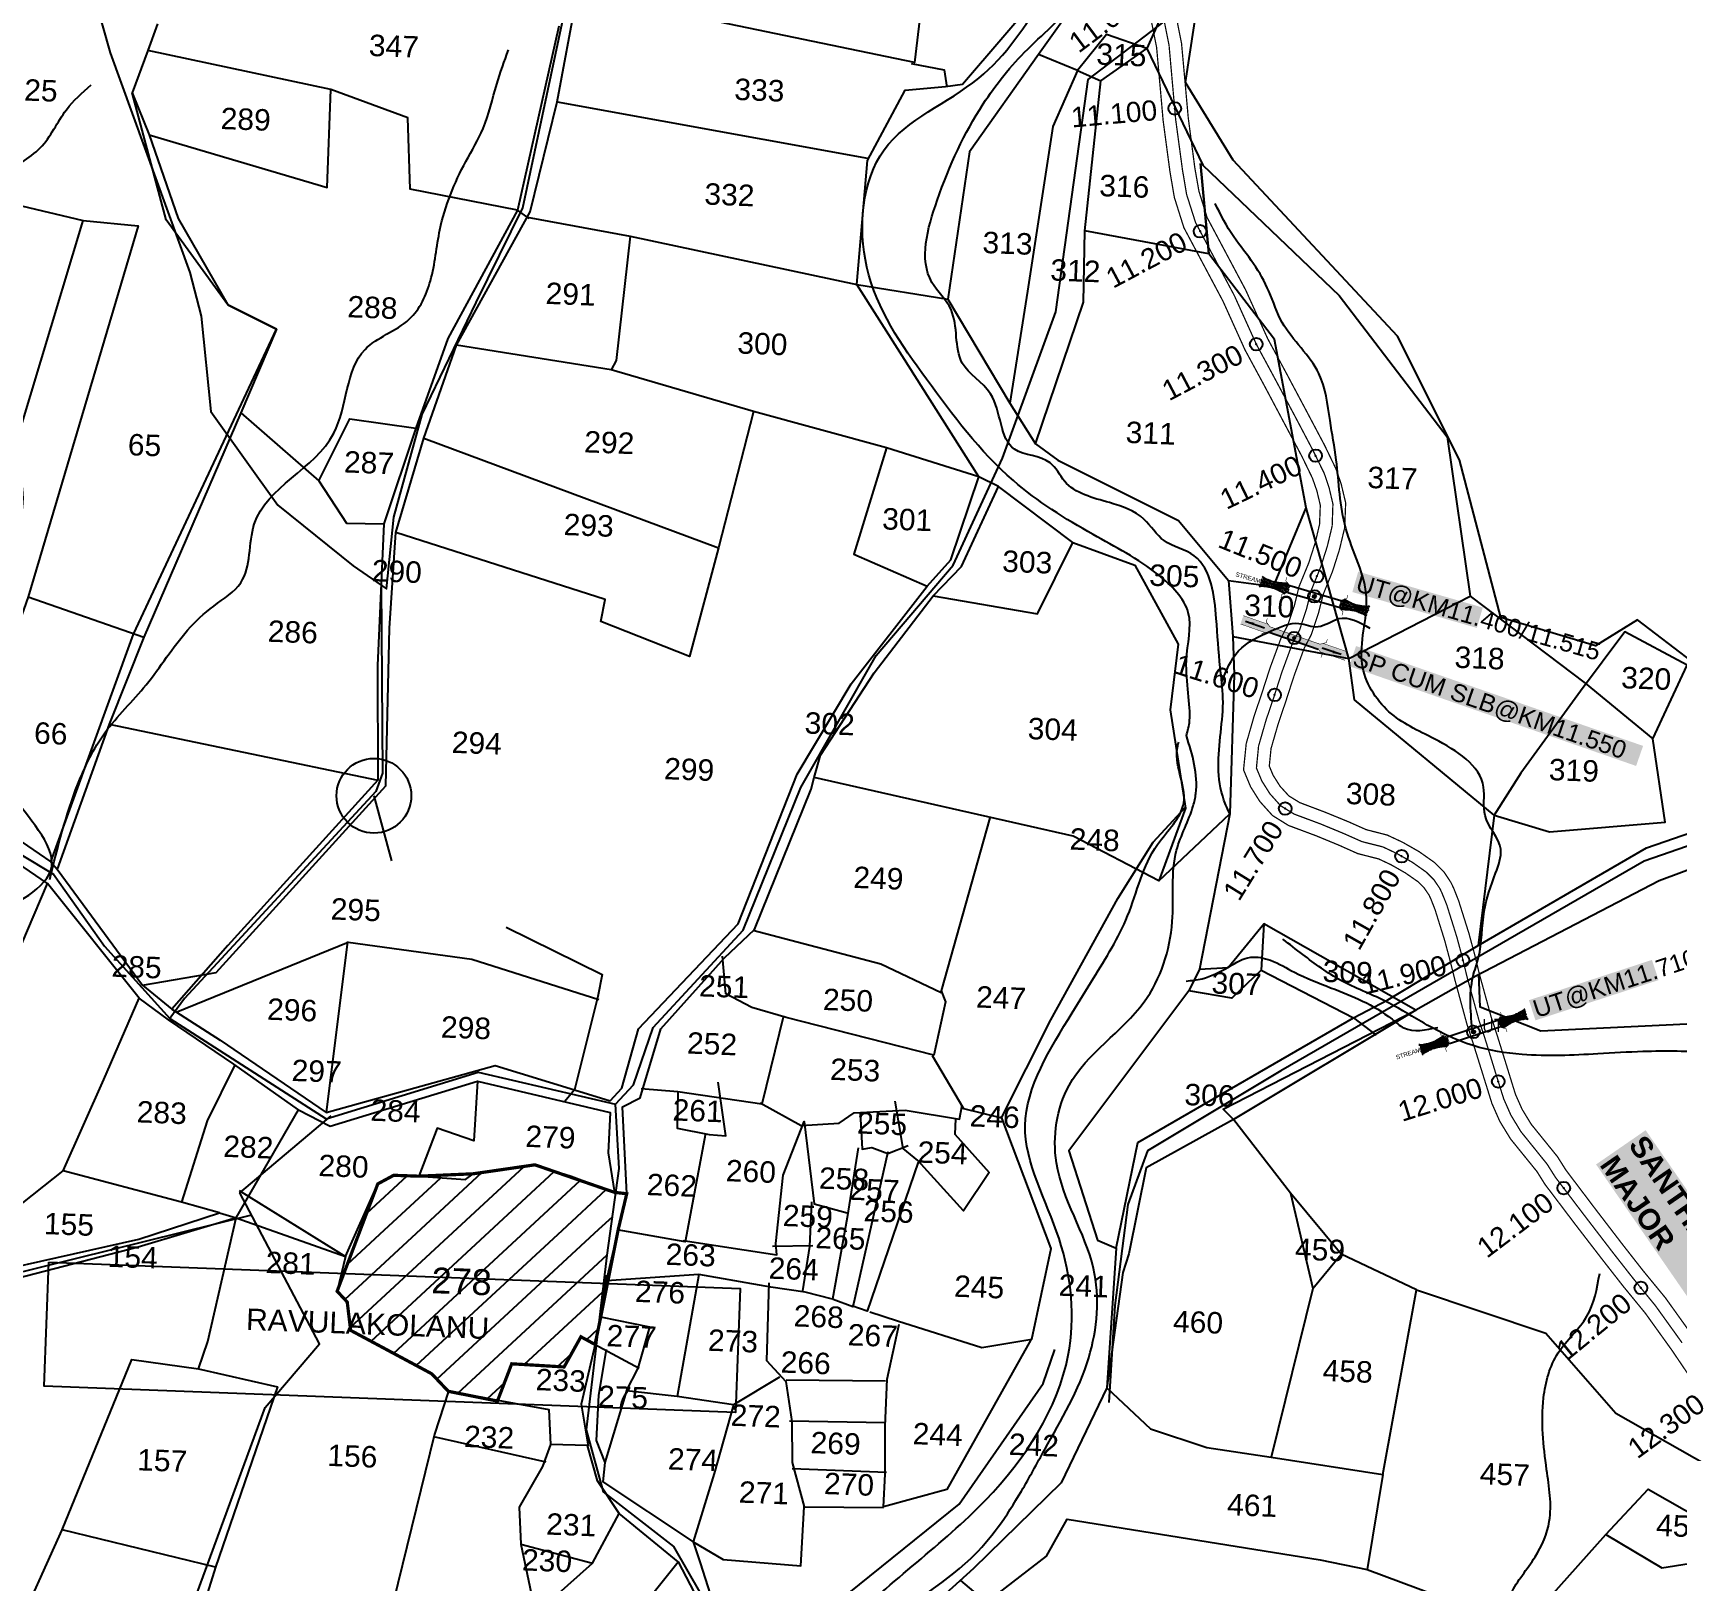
# Model space of a CAD drawing. Header units: inches. Extents: x 199720 to 229245, y 1615171 to 1626603.
# Drawn here: x 201700 to 203002, y 1618883 to 1620109 of the extents above; entities that cross this region are included whole.
import ezdxf
from ezdxf.enums import TextEntityAlignment as Align

# ---------------------------------------------------------------- set-up
doc = ezdxf.new("R2010")
doc.units = ezdxf.units.IN
doc.header["$LTSCALE"] = 15
doc.header["$MEASUREMENT"] = 0
doc.header["$PDMODE"] = 32
doc.header["$PDSIZE"] = 10
doc.linetypes.add('ACAD_ISO02W100', pattern=[15, 12, -3])
doc.linetypes.add('HIDDEN2', pattern=[0.1875, 0.125, -0.0625])
for name, color, linetype in [('CANAL1', 7, 'Continuous'), ('CHANAGE', 1, 'Continuous'), ('HILLS', 3, 'Continuous'), ('PLOT', 7, 'Continuous'), ('PLOT NO', 7, 'Continuous'), ('POINT', 2, 'Continuous'), ('ROAD', 1, 'Continuous'), ('STREAM', 4, 'Continuous'), ('STRUCTURE', 5, 'Continuous'), ('text2', 7, 'Continuous')]:
    doc.layers.add(name, color=color, linetype=linetype)
doc.styles.add('section', font='romant.shx', dxfattribs={"height": 2})
doc.styles.get("Standard").update_dxf_attribs({"font": 'arial.ttf'})
doc.dimstyles.get("Standard").update_dxf_attribs({"dimtxt": 0.18, "dimasz": 0.18, "dimexe": 0.18, "dimexo": 0.0625, "dimgap": 0.09, "dimtad": 0, "dimtih": 1, "dimtoh": 1, "dimdec": 4, "dimzin": 0, "dimdsep": 46, "dimtxsty": 'Standard', "dimcen": 0.09, "dimadec": 0, "dimazin": 0, "dimtfac": 1, "dimtdec": 4, "dimtofl": 0, "dimtmove": 0, "dimatfit": 3, "dimfxl": 1, "dimtolj": 1, "dimtzin": 0, "dimarcsym": 0})
pattern_1 = [(42.81412, (195178.062, 1622225.539), (-13.040984, 14.07602), [])]

# ---------------------------------------------------------------- blocks, each defined once
blk = doc.blocks.new('SLB')
at = {"layer": 'STRUCTURE'}
h = blk.add_hatch(dxfattribs=at)
h.set_pattern_fill('DOTS', color=6, scale=20, angle=320.3722, style=0)
h.set_pattern_definition([(320.372247934, (-159.4327, -72.9564), (1.2786241598, 0.5641323054), [0, -1.25])])
h.paths.add_polyline_path([(769699.5, 1706871.1), (769699.5, 1706861.1), (769729.1, 1706861.1), (769732.1, 1706863.1), (769792.1, 1706863.1), (769795.1, 1706861.1), (769824.7, 1706861.1), (769824.7, 1706871.1), (769795.1, 1706871.1), (769792.1, 1706869.1), (769732.1, 1706869.1), (769729.1, 1706871.1)])
at = {"layer": 'STRUCTURE', "color": 6, "linetype": 'ACAD_ISO02W100', "ltscale": 0.5, "const_width": 0.5}
for points in [[(769699.5, 1706871.1), (769729.1, 1706871.1)], [(769699.5, 1706861.1), (769729.1, 1706861.1)], [(769795.1, 1706871.1), (769824.7, 1706871.1)], [(769795.1, 1706861.1), (769824.7, 1706861.1)]]:
    blk.add_lwpolyline(points, dxfattribs=at)
at = {"layer": 'STRUCTURE', "color": 6, "const_width": 0.628}
for points in [[(769726.1, 1706877.1), (769726.1, 1706873.1), (769732.1, 1706869.1), (769792.1, 1706869.1), (769798.1, 1706873.1), (769798.1, 1706877.1)], [(769726.1, 1706855.1), (769726.1, 1706859.1), (769732.1, 1706863.1), (769792.1, 1706863.1), (769798.1, 1706859.1), (769798.1, 1706855.1)]]:
    blk.add_lwpolyline(points, dxfattribs=at)
at = {"layer": 'STRUCTURE', "color": 6}
blk.add_lwpolyline([(769732.1, 1706863.1), (769792.1, 1706863.1)], dxfattribs=at)
blk.add_lwpolyline([(769732.1, 1706863.1), (769792.1, 1706863.1)], dxfattribs=at)
at = {"layer": 'STRUCTURE', "color": 0}
blk.add_circle((769762.1, 1706866.1), 1.24, dxfattribs=at)
for points in [[(769703.8, 1706866), (769726.7, 1706866)], [(769818.6, 1706865.8), (769795.7, 1706865.8)]]:
    blk.add_leader(points, dimstyle='Standard', override={"dimasz": 10, "dimgap": 0.09, "dimtad": 0}, dxfattribs=at)
blk = doc.blocks.new('UT')
at = {"layer": 'STRUCTURE'}
h = blk.add_hatch(dxfattribs=at)
h.set_pattern_fill('DASH', color=150, scale=8, angle=-39.6278, style=0)
h.set_pattern_definition([(320.372247933, (-4370.464, -6260.8811), (1.40800153113, 0.132407282), [1, -1])])
h.paths.add_polyline_path([(765163, 1700681.9), (765165.6, 1700680.6), (765167.2, 1700680.3), (765169.1, 1700680), (765172.4, 1700679.6), (765176.4, 1700679.3), (765179.5, 1700679.5), (765183.1, 1700679.9), (765187.7, 1700680.9), (765188.9, 1700681.2), (765193.1, 1700682.2), (765196.1, 1700680.2), (765196.1, 1700672.2), (765193.1, 1700670.2), (765190.5, 1700670.8), (765188.1, 1700671.3), (765185.5, 1700671.8), (765183.6, 1700672.1), (765181, 1700672.5), (765180.3, 1700672.5), (765178.5, 1700672.6), (765176.7, 1700672.6), (765174.6, 1700672.5), (765172.5, 1700672.3), (765170.4, 1700672), (765168.5, 1700671.7), (765166.1, 1700671.2), (765165, 1700670.8), (765163, 1700669.7)])
h.paths.add_polyline_path([(765259.1, 1700682.2), (765256.1, 1700680.2), (765256.1, 1700672.2), (765259.1, 1700670.2), (765261.9, 1700671), (765264.4, 1700671.6), (765266.4, 1700672), (765269.1, 1700672.5), (765272.7, 1700673), (765276.1, 1700673.1), (765278.6, 1700672.9), (765281.2, 1700672.7), (765283.9, 1700672.3), (765286.4, 1700671.9), (765288, 1700671.3), (765289.2, 1700670.6), (765289.1, 1700682.7), (765287.6, 1700681.8), (765285.7, 1700681.2), (765283, 1700680.7), (765281.2, 1700680.4), (765276.7, 1700679.9), (765272.7, 1700679.9), (765268.7, 1700680.3), (765264.8, 1700681), (765261.2, 1700681.7)])
at = {"layer": 'STRUCTURE', "color": 150, "const_width": 0.628}
for points in [[(765190.1, 1700688.2), (765190.1, 1700684.2), (765196.1, 1700680.2), (765256.1, 1700680.2), (765262.1, 1700684.2), (765262.1, 1700688.2)], [(765190.1, 1700664.2), (765190.1, 1700668.2), (765196.1, 1700672.2), (765256.1, 1700672.2), (765262.1, 1700668.2), (765262.1, 1700664.2)]]:
    blk.add_lwpolyline(points, dxfattribs=at)
at = {"layer": 'STRUCTURE', "color": 150}
for points in [[(765196.1, 1700680.2), (765256.1, 1700680.2)], [(765196.1, 1700672.2), (765256.1, 1700672.2)], [(765196.1, 1700672.2), (765256.1, 1700672.2)]]:
    blk.add_lwpolyline(points, dxfattribs=at)
at = {"layer": 'STRUCTURE', "color": 0}
blk.add_circle((765226.1, 1700676.2), 1.89, dxfattribs=at)
at = {"layer": 'STRUCTURE', "color": 150}
for points in [[(765289.1, 1700682.7), (765287.8, 1700681.9), (765284.3, 1700680.9), (765280.9, 1700680.4), (765276.1, 1700679.8), (765267.4, 1700680.5), (765259.1, 1700682.2)], [(765163, 1700681.9), (765164.4, 1700681.1), (765167.9, 1700680.2), (765171.2, 1700679.8), (765176.1, 1700679.4), (765184.7, 1700680.3), (765193.1, 1700682.2)], [(765163, 1700669.7), (765164.3, 1700670.6), (765167.8, 1700671.6), (765171.2, 1700672.1), (765176, 1700672.6), (765184.7, 1700672), (765193.1, 1700670.2)], [(765289.2, 1700670.6), (765287.8, 1700671.4), (765284.2, 1700672.3), (765280.9, 1700672.7), (765276.1, 1700673.1), (765267.4, 1700672.2), (765259.1, 1700670.2)]]:
    blk.add_spline(points, degree=3, dxfattribs=at)
at = {"layer": 'STRUCTURE', "color": 0}
blk.add_text('STREAM', height=5, dxfattribs=at).set_placement((765148.2, 1700675.8), align=Align.MIDDLE_CENTER)
for points in [[(765190.9, 1700676), (765164.2, 1700675.8)], [(765289.3, 1700676.7), (765265.4, 1700676.4)]]:
    blk.add_leader(points, dimstyle='Standard', override={"dimasz": 10, "dimgap": 0.09, "dimtad": 0}, dxfattribs=at)

msp = doc.modelspace()

# ---------------------------------------------------------------- hatches: boundary and pattern name
at = {"layer": 'PLOT'}
h = msp.add_hatch(dxfattribs=at)
h.set_pattern_fill('ANSI31', color=11, scale=153.508637, angle=-2.1859)
h.set_pattern_definition(pattern_1)
h.paths.add_polyline_path([(202157.6, 1619161.9), (202161.7, 1619190.8), (202160.6, 1619190.9), (202097.6, 1619212.7), (202048.7, 1619205.6), (202042.5, 1619201.2), (202005.6, 1619203.7), (201985.7, 1619204.4), (201973.1, 1619197.6), (201958, 1619157.5)])
h = msp.add_hatch(dxfattribs=at)
h.set_pattern_fill('ANSI31', color=11, scale=153.508637, angle=-2.1859)
h.set_pattern_definition(pattern_1)
h.paths.add_polyline_path([(201958, 1619157.5), (201940.9, 1619112.6), (201948.9, 1619104), (201951.6, 1619081.6), (202015.8, 1619047.2), (202029, 1619033.3), (202068.1, 1619026.2), (202079.2, 1619055.1), (202120.7, 1619052.6), (202134, 1619076.5), (202145.2, 1619070.4), (202147.9, 1619083.3), (202154.7, 1619141.2), (202157.6, 1619161.9)])
h.paths.add_polyline_path([(202009.9, 1619105.7), (202068, 1619103.5), (202069.2, 1619134.8), (202011.1, 1619137)], flags=24)

# ---------------------------------------------------------------- linework, layer by layer
at = {"layer": 'CANAL1', "color": 200, "const_width": 1}
for points in [[(202601.2, 1620144.3), (202609.8, 1620100.8), (202613.2, 1620063.2), (202615.1, 1620042), (202620.3, 1620002.4), (202623.6, 1619983.7), (202630.1, 1619962.9), (202660.6, 1619905.6), (202678, 1619867.1), (202692.8, 1619839.7), (202708.5, 1619810.2), (202723.1, 1619782.6), (202732, 1619764.2), (202736.2, 1619752.1), (202739.8, 1619737), (202739, 1619717.3), (202734.9, 1619700.1), (202729.4, 1619682.8), (202722, 1619664.5), (202718.3, 1619649.9), (202712.5, 1619632.5), (202706.9, 1619621.8), (202698.9, 1619600), (202692.3, 1619579.6), (202686.4, 1619562.2), (202680.7, 1619542.5), (202679.3, 1619528.5), (202682.3, 1619521.3), (202687.8, 1619512.6), (202694.8, 1619504.9), (202703.4, 1619499.6), (202723.5, 1619492), (202742.3, 1619484.3), (202756, 1619478.2), (202772.7, 1619473.9), (202784.9, 1619468.2), (202797.9, 1619460.8), (202810.1, 1619452.2), (202817.6, 1619444.8), (202823.2, 1619436.3), (202825.4, 1619431.7), (202829.3, 1619421.8), (202837.4, 1619396.1), (202841.8, 1619379.9), (202845.7, 1619363.8), (202855, 1619330), (202860.2, 1619314), (202870, 1619282.4), (202874.3, 1619268.5), (202879.6, 1619256.6), (202886.8, 1619244.8), (202907.6, 1619219.1), (202914.2, 1619208.6), (202937.2, 1619178.2), (202959.2, 1619149.5), (202975.5, 1619128.7), (202993.1, 1619107.3), (203014.5, 1619077.4)], [(202581.7, 1620139.6), (202590, 1620098), (202593.3, 1620061.4), (202595.2, 1620039.8), (202600.6, 1619999.4), (202604.1, 1619978.9), (202611.6, 1619955.1), (202642.6, 1619896.8), (202660, 1619858.3), (202675.2, 1619830.2), (202690.8, 1619800.8), (202705.3, 1619773.5), (202713.5, 1619756.5), (202717, 1619746.5), (202719.7, 1619735.1), (202719.1, 1619720), (202715.7, 1619705.5), (202710.6, 1619689.6), (202702.9, 1619670.8), (202699.1, 1619655.5), (202694, 1619640.4), (202688.6, 1619629.9), (202680, 1619606.6), (202673.3, 1619585.9), (202667.3, 1619568.2), (202661, 1619546.3), (202658.9, 1619525.5), (202664.5, 1619512.1), (202671.8, 1619500.5), (202681.8, 1619489.4), (202694.5, 1619481.5), (202716.2, 1619473.4), (202734.4, 1619465.9), (202749.4, 1619459.2), (202765.9, 1619455), (202775.7, 1619450.4), (202787.1, 1619443.9), (202797.3, 1619436.8), (202802, 1619432), (202805.8, 1619426.4), (202807.1, 1619423.7), (202810.5, 1619415.1), (202818.2, 1619390.5), (202822.4, 1619374.9), (202826.4, 1619358.8), (202835.8, 1619324.3), (202841.1, 1619307.9), (202850.9, 1619276.5), (202855.6, 1619261.4), (202861.8, 1619247.3), (202870.4, 1619233.2), (202891.3, 1619207.4), (202897.7, 1619197.2), (202921.3, 1619166), (202943.4, 1619137.3), (202959.9, 1619116.2), (202977.2, 1619095.1), (202998.1, 1619066), (203011.1, 1619046.8)]]:
    msp.add_lwpolyline(points, dxfattribs=at)
at = {"layer": 'CANAL1', "color": 1, "linetype": 'HIDDEN2', "ltscale": 4, "const_width": 1}
msp.add_lwpolyline([(202591.4, 1620142), (202599.9, 1620099.4), (202603.2, 1620062.3), (202605.1, 1620040.9), (202610.5, 1620000.9), (202613.8, 1619981.3), (202620.9, 1619959), (202651.6, 1619901.2), (202669, 1619862.7), (202684, 1619834.9), (202699.7, 1619805.5), (202714.2, 1619778), (202722.8, 1619760.4), (202726.6, 1619749.3), (202729.7, 1619736.1), (202729.1, 1619718.7), (202725.3, 1619702.8), (202720, 1619686.2), (202712.5, 1619667.7), (202708.7, 1619652.7), (202703.3, 1619636.4), (202697.7, 1619625.9), (202689.4, 1619603.3), (202682.8, 1619582.8), (202676.8, 1619565.2), (202670.8, 1619544.4), (202669.1, 1619527), (202673.4, 1619516.7), (202679.8, 1619506.6), (202688.3, 1619497.1), (202699, 1619490.5), (202719.9, 1619482.7), (202738.3, 1619475.1), (202752.7, 1619468.7), (202769.3, 1619464.5), (202780.3, 1619459.3), (202792.5, 1619452.4), (202803.7, 1619444.5), (202809.8, 1619438.4), (202814.5, 1619431.4), (202816.2, 1619427.7), (202819.9, 1619418.5), (202827.8, 1619393.3), (202832.1, 1619377.4), (202836, 1619361.3), (202845.4, 1619327.1), (202850.7, 1619311), (202860.4, 1619279.5), (202865, 1619264.9), (202870.7, 1619252), (202878.6, 1619239), (202899.4, 1619213.2), (202905.9, 1619202.9), (202929.3, 1619172.1), (202951.3, 1619143.4), (202967.7, 1619122.5), (202985.1, 1619101.2), (203006.3, 1619071.7)], dxfattribs=at)
at = {"layer": 'HILLS'}
msp.add_lwpolyline([(202613, 1620070.1), (202626, 1620156.7), (202676.7, 1620242.8), (202780.8, 1620309.4), (202812.8, 1620347.9), (202954.9, 1620358.8), (203068.3, 1620353.9), (203149.6, 1620210), (203202.3, 1620110.8), (203248.7, 1619959.5), (203315.9, 1619841.3), (203373.9, 1619737.3), (203378.9, 1619677.7), (203340.9, 1619600.2), (203221.1, 1619577.9), (203079.9, 1619571.1), (203014.6, 1619611), (202971, 1619644.4), (202937.7, 1619623.7), (202862.7, 1619646.1), (202830, 1619771.1), (202780.8, 1619869.1), (202650.8, 1620008.4), (202613, 1620070.1)], dxfattribs=at)
at = {"layer": 'PLOT'}
for points in [[(201910.4, 1619256.3), (201859.2, 1619292.3), (201807.2, 1619327.5), (201784, 1619344.7), (201711.5, 1619435.6), (201634.9, 1619487.9), (201605.2, 1619515), (201543.1, 1619545.9), (201519.9, 1619557.7), (201530.9, 1619595), (201469.7, 1619665.3), (201478.9, 1619685.9), (201440.3, 1619732.7), (201254.6, 1619892.6), (201174.9, 1619981), (201104, 1620106.9), (200966.3, 1620244.7), (200848, 1620327.9), (200767.7, 1620408.9)], [(200775.8, 1620415.4), (200803, 1620386.6), (200824.9, 1620366.4), (200852.9, 1620334.6), (200969.1, 1620252.9), (201111.1, 1620112.6), (201184.2, 1619982), (201260.3, 1619903.9), (201298.8, 1619864.9), (201444.8, 1619740.3), (201489, 1619687.9), (201480.1, 1619670.4), (201540, 1619604.2), (201528.8, 1619565.9), (201563.7, 1619551.1), (201604.5, 1619526.8), (201639.8, 1619503.5), (201714.1, 1619452.7), (201719.1, 1619446.9), (201786.8, 1619354.9), (201809.9, 1619336)], [(202589, 1620200.2), (202617.1, 1620175.3), (202582.4, 1620096.9), (202626.6, 1620004.5), (202734.6, 1619901.4), (202820.1, 1619789.3), (202838.4, 1619663.1), (202929.4, 1619594.2), (202983.2, 1619550.1), (203010.2, 1619608.4), (202960.9, 1619635), (202925.7, 1619587.8), (202878.5, 1619522.9), (202857.3, 1619489.7), (202844.8, 1619386.5)], [(202407.2, 1620161.3), (202398.2, 1620085.7), (202126.9, 1620142.2)], [(202545.2, 1620160.7), (202496.6, 1620092.1), (202441.9, 1620015.1), (202424.7, 1619898.3), (202473.8, 1619816), (202494.1, 1619783.9), (202511.9, 1619770.8), (202607.5, 1619723), (202646.9, 1619675.4), (202650.3, 1619631.2), (202651.5, 1619601.1), (202648, 1619490.7), (202624, 1619367.7), (202615.6, 1619350.5), (202520.5, 1619223.7), (202543.2, 1619152.9), (202558, 1619146.6), (202550.5, 1619036), (202514.3, 1618960.8), (202445, 1618893), (202334.1, 1618792.6)], [(202116.6, 1620114.6), (202083.7, 1619968.8), (202028.6, 1619867.2), (202003.2, 1619796.3), (201977.9, 1619720.5), (201972.9, 1619608.3), (201973.2, 1619517.4), (201854.3, 1619386.3), (201809.9, 1619336), (201848.2, 1619311.5), (201932.3, 1619254.2), (202066, 1619291.5), (202129, 1619272), (202157.2, 1619263.4), (202166.5, 1619273.4), (202179.7, 1619320.3), (202258.6, 1619403.6), (202305.3, 1619522), (202348.1, 1619593.7), (202408.3, 1619671.1), (202427, 1619691.9), (202449.1, 1619757.6), (202388.4, 1619853.6), (202352.7, 1619910), (202360.9, 1620008.2), (202390.8, 1620063.8), (202422.9, 1620066.9), (202436.3, 1620068.6), (202500.2, 1620143.5)], [(202558, 1619146.6), (202575.2, 1619230.5), (202746, 1619329), (202773.2, 1619343.3), (202844.8, 1619386.5), (202978.1, 1619463.7), (203257, 1619560.1), (203421.7, 1619621.1), (203425.8, 1619613.1), (203439.4, 1619623), (203516.9, 1619637.7), (203720.4, 1619606.6), (203824, 1619808.5), (203845.9, 1619851.6), (203925.1, 1619907.7), (204044, 1619992.4), (204113.5, 1620040.6), (204257.8, 1620146.7)], [(201604.8, 1619113.8), (201783.9, 1619153.8), (201847.8, 1619174.8), (201861, 1619170.6), (201910.4, 1619256.3), (201935.5, 1619243.4), (202052.2, 1619278.9), (202157.1, 1619254.1), (202155.5, 1619222.2), (202160.6, 1619190.9), (202170.3, 1619189.8), (202166.9, 1619258.6), (202181, 1619265.8), (202197.2, 1619320.5), (202247.7, 1619376.7), (202271.6, 1619399.2), (202316.3, 1619510.3), (202318.9, 1619519.4), (202323.7, 1619537.1), (202366.2, 1619602.5), (202413, 1619663.4), (202435.5, 1619686.6), (202464.9, 1619750), (202449.1, 1619757.6), (202376.1, 1619780.6), (202270.6, 1619809.5), (202158, 1619842.4), (202035.5, 1619861.9), (202093.9, 1619967.6), (202115.2, 1620054.8), (202130.9, 1620138.3)], [(201798.7, 1620116.5), (201790.9, 1620095.4), (201778.6, 1620061.9), (201792.1, 1620028.6), (201814.9, 1619962.3), (201854.2, 1619893.9), (201892.8, 1619874.7), (201864.7, 1619808.3), (201787.8, 1619630.7), (201760.4, 1619561.7), (201719.1, 1619446.9)], [(202624.9, 1620005.7), (202631.3, 1619934.4), (202533.1, 1619952.4), (202545.8, 1620071.4), (202582.4, 1620096.9), (202550.3, 1620108.1), (202527.5, 1620079.5), (202545.8, 1620071.4)], [(202092.9, 1619962.3), (202083.7, 1619968.8), (201998.8, 1619985.5), (201996.9, 1620041.9), (201936, 1620064.5), (201790.9, 1620095.4)], [(202527.5, 1620079.5), (202496.6, 1620092.1)], [(202395.5, 1620085.1), (202421.7, 1620080.1), (202423.9, 1620066.4)], [(202527.5, 1620079.5), (202507.8, 1620035.1), (202487.7, 1619904.8), (202473.8, 1619816)], [(201792.1, 1620028.6), (201933, 1619986.7), (201936, 1620064.5)], [(201714.1, 1619452.7), (201779.5, 1619632.9), (201892.8, 1619874.7), (201854.2, 1619893.9), (201805.6, 1619961.2), (201778.6, 1620061.9)], [(202361.4, 1620009.9), (202115.4, 1620054.5)], [(201594.5, 1620002.2), (201647.8, 1619984.9), (201685.4, 1619973.5), (201739.7, 1619960.8), (201783.3, 1619956.5), (201696.2, 1619662.6), (201639.8, 1619503.5)], [(202857.3, 1619489.7), (202746.7, 1619581.1), (202742.3, 1619613.8), (202708.6, 1619733.1), (202683.3, 1619866.5), (202631.3, 1619934.4), (202624.9, 1620005.7)], [(201605.2, 1619515), (201739.7, 1619960.8)], [(202091.5, 1619963.3), (202173.1, 1619948.4), (202352.7, 1619910), (202424.7, 1619898.3)], [(202173.1, 1619948.4), (202161.9, 1619849.8), (202158, 1619842.4)], [(202494.1, 1619783.9), (202532, 1619895.9), (202533.1, 1619952.4)], [(201786.8, 1619354.9), (201845, 1619365), (201979.4, 1619513), (201982.4, 1619637.9), (201987.5, 1619713.6), (202009.7, 1619788.4), (202035.5, 1619861.9)], [(201864.7, 1619808.3), (201926.5, 1619754.4), (201948.2, 1619720.9), (201977.9, 1619720.5)], [(202270.6, 1619809.5), (202243.1, 1619701.5)], [(201926.5, 1619754.4), (201950.9, 1619803.7), (202003.2, 1619796.3)], [(202009.7, 1619788.4), (202243.1, 1619701.5)], [(202376.1, 1619780.6), (202350.2, 1619696.5), (202408.3, 1619671.1)], [(202413, 1619663.4), (202495.6, 1619649.1), (202523.8, 1619705.7), (202464.9, 1619750)], [(202646.9, 1619675.4), (202682.6, 1619670.7), (202708.6, 1619733.1)], [(202243.1, 1619701.5), (202220.1, 1619615.3), (202149.9, 1619643.1), (202153.3, 1619660.6), (201987.5, 1619713.6)], [(202523.8, 1619705.7), (202572.7, 1619687.6), (202607.1, 1619625.2), (202600.9, 1619573.1), (202612.8, 1619495.3), (202591.8, 1619437.6), (202648, 1619490.7)], [(201696.2, 1619662.6), (201787.8, 1619630.7)], [(202650.3, 1619631.2), (202742.3, 1619613.8), (202838.4, 1619663.1)], [(201760.4, 1619561.7), (201973.2, 1619517.4)], [(203340.3, 1619569), (202988, 1619437.7), (202842.9, 1619362), (202795.3, 1619335.3), (202650.9, 1619248.7), (202581.7, 1619210.4), (202568.1, 1619142.3), (202563.3, 1619127.4), (202550.5, 1619036), (202585.1, 1619003.6), (202629.7, 1618988.8), (202680.9, 1618981.2), (202769.2, 1618967.3), (202795.9, 1619113.6), (202898.4, 1619079.3), (202953.7, 1619016.1), (203025.8, 1618975)], [(202857.3, 1619489.7), (202901.2, 1619476.5), (202993, 1619484.2), (202983.2, 1619550.1)], [(202591.8, 1619437.6), (202524, 1619473.1), (202318.9, 1619519.4)], [(202412.3, 1619299.4), (202437.1, 1619257.3), (202467.1, 1619250), (202506.2, 1619327.6), (202559.3, 1619423.6), (202587.2, 1619468.2), (202612.6, 1619495.6)], [(202457.8, 1619487.6), (202419.3, 1619350.5), (202422.7, 1619341.8), (202413.6, 1619299.6), (202296.5, 1619329.5), (202269.3, 1619337.2), (202248.8, 1619348.1), (202246.2, 1619377.9)], [(203501.8, 1619431.1), (203492, 1619370.3), (203399.7, 1619342.2), (203309.8, 1619415.6), (203257.4, 1619426.7), (203188.6, 1619441), (203059.8, 1619421.8), (203066.5, 1619379), (203109.4, 1619328.8), (202894.3, 1619318.6), (202846.3, 1619337.6), (202845.4, 1619364)], [(201580, 1619408.3), (201590.8, 1619387.4), (201680.5, 1619362.9), (201711.5, 1619435.6)], [(202074.9, 1619400.9), (202150.8, 1619363.4), (202147.4, 1619346.1), (202129, 1619272), (202120.9, 1619262.7)], [(202795.9, 1619113.6), (202736.1, 1619142), (202696, 1619190.2), (202650.9, 1619248.7), (202642.7, 1619256.9), (202795.3, 1619335.3), (202675, 1619403.5), (202672.8, 1619366.9), (202649.6, 1619344.6), (202615.6, 1619350.5)], [(202624, 1619367.7), (202646.6, 1619369.1), (202675, 1619403.5)], [(202148.2, 1619343.5), (202047.6, 1619375.3), (201949.6, 1619388.8), (201813.4, 1619333.4)], [(201949.2, 1619389.7), (201932.3, 1619254.2)], [(202270.3, 1619398.6), (202371.7, 1619372), (202419.5, 1619349.1)], [(202672.8, 1619366.9), (202746, 1619329), (202763.9, 1619315.5)], [(201598.5, 1619099.7), (201604.8, 1619113.8), (201723.9, 1619207.9), (201756.2, 1619280.2), (201784, 1619344.7)], [(202294.4, 1619330.7), (202277.2, 1619260.8), (202210.8, 1619270.6), (202181.8, 1619273)], [(201859.9, 1619291.8), (201838, 1619247.5), (201817.6, 1619183.2)], [(201861, 1619170.6), (201783.2, 1619147.6), (201598.5, 1619099.7), (201434.5, 1619099), (201298.8, 1619113.9), (201149.5, 1619095.6), (201096, 1619092.2), (200958.7, 1619063.5), (200772.2, 1619026.4), (200730.9, 1619026.9), (200697.4, 1619043.1), (200674.2, 1619074.2), (200605, 1619096.9), (200586.5, 1619068.3), (200573.1, 1619072.6), (200563.8, 1619175.6), (200492.1, 1619192.7), (200500.9, 1619260.4), (200383.7, 1619277.1)], [(202052.2, 1619278.9), (202049.2, 1619231.6), (202020.1, 1619241.7), (202005.6, 1619203.7)], [(202210.8, 1619270.6), (202210.2, 1619241.8), (202235.6, 1619236.6), (202248.9, 1619235.6), (202242.8, 1619278.2)], [(202276, 1619261.7), (202308.6, 1619243.8), (202338.7, 1619245.7), (202350.5, 1619253.8), (202390.8, 1619256.1), (202433.8, 1619248.9), (202435.9, 1619259.9)], [(202430.8, 1619249), (202430.3, 1619237), (202457.4, 1619206.5), (202437, 1619176.3), (202400.8, 1619216.2), (202389.2, 1619225.6), (202383, 1619263)], [(202214.9, 1619152.7), (202289.3, 1619141.3), (202288.4, 1619150.4), (202294.3, 1619204.4), (202310.9, 1619247), (202318.7, 1619181.7), (202344.9, 1619174.7)], [(202355.2, 1619253.8), (202356.7, 1619225.1), (202364.4, 1619226.5), (202377.1, 1619221.8), (202393.2, 1619228)], [(202362.9, 1619096.2), (202384.9, 1619089), (202451.7, 1619068), (202491.3, 1619074.6), (202506.4, 1619146.3), (202466.8, 1619251.3)], [(202232.7, 1619237.5), (202216.6, 1619151.8), (202162.6, 1619161.1)], [(202353.7, 1619226.1), (202344.8, 1619170.9), (202333.3, 1619106.3), (202311.7, 1619111.8), (202284.5, 1619115.9), (202227.5, 1619125.7), (202154.2, 1619120.8), (202163.4, 1619160.7), (202170.3, 1619189.8)], [(202377.2, 1619223.1), (202349.4, 1619100.1), (202333.7, 1619105.9)], [(201847.8, 1619174.8), (201817.6, 1619183.2), (201723.9, 1619207.9)], [(201947.4, 1619140), (201973.1, 1619197.6), (201985.7, 1619204.4), (202005.6, 1619203.7), (202042.5, 1619201.2), (202048.7, 1619205.6), (202097.6, 1619212.7), (202126.4, 1619203.7), (202160.6, 1619190.9)], [(202401.2, 1619214.9), (202360.8, 1619096.7), (202348.5, 1619101)], [(201863.3, 1619192.3), (201947.4, 1619140)], [(202316.6, 1619183.5), (202315.2, 1619148), (202309.6, 1619112.8)], [(202696, 1619190.2), (202713.9, 1619114.8), (202736.1, 1619142)], [(201638.7, 1618846.1), (201684.4, 1618837.4), (201723.1, 1618923.5), (201778.3, 1619058.6), (201831.2, 1619051.1), (201838.4, 1619072.8), (201861, 1619170.6)], [(201861, 1619170.6), (201947.4, 1619140), (201940.9, 1619112.6), (201948.9, 1619104), (201951.6, 1619081.6), (202015.8, 1619047.2), (202029, 1619033.3), (202108.7, 1619018.8), (202109.8, 1618991.2), (202103.7, 1618973.8), (202085.2, 1618941.5), (202086.3, 1618912.3), (202094.5, 1618873.5), (202113.8, 1618871), (202143.3, 1618897.2), (202164.2, 1618936.6), (202147.2, 1618962.5), (202139.3, 1618990.4), (202109.8, 1618991.2)], [(202285.7, 1619148.3), (202317.8, 1619148.8)], [(202291.2, 1619044.4), (202254.8, 1619022.7), (202210.2, 1619029.1), (202170.1, 1619033.6), (202179.4, 1619051.7), (202188.7, 1619084.2), (202149.7, 1619092.1), (202154.4, 1619125.3)], [(202227.5, 1619125.7), (202210.2, 1619029.1)], [(202282.9, 1619119.1), (202281, 1619057.6), (202296.2, 1619041.2), (202301, 1619009.4), (202301.4, 1618976.9), (202310.8, 1618941.9), (202373.7, 1618941.2)], [(202713.9, 1619114.8), (202680.9, 1618981.2)], [(202067.9, 1619025.6), (202079.2, 1619055.1), (202120.7, 1619052.6), (202134, 1619076.5), (202180.1, 1619051.6)], [(202146.3, 1619075.2), (202134.1, 1619023), (202139.7, 1618989.9)], [(202490.4, 1619074), (202423.9, 1618955.6), (202373.7, 1618941.7), (202375.1, 1618967.7), (202374.9, 1619005.7), (202376.7, 1619042.8), (202386.1, 1619086.5)], [(202154.1, 1619066.3), (202148, 1619030.2), (202146.2, 1618994.4), (202152.9, 1618977), (202151.4, 1618961.7), (202222.8, 1618914.1), (202228.6, 1618897.4), (202246.1, 1618842), (202279.9, 1618831.3), (202301.6, 1618837.4), (202433.6, 1618943.9), (202500.2, 1619039.4), (202509.3, 1619066.4)], [(201831.2, 1619051.1), (201893.7, 1619036.9), (201844.5, 1618893.9), (201823.9, 1618828.1), (201797, 1618743.5), (201793.4, 1618733), (201761.8, 1618648.3), (201726, 1618582.4)], [(202296.7, 1619042.5), (202375.4, 1619041.6)], [(202029, 1619033.3), (202018, 1618999.4), (201967, 1618791.9), (201959.2, 1618758), (201905, 1618566.6), (201823.4, 1618599.5), (201808.2, 1618541.1), (201778.8, 1618553.4), (201726, 1618582.4), (201690.5, 1618528), (201625, 1618388.2), (201571.1, 1618259.3), (201521.7, 1618113.2), (201398.1, 1618150.2), (201356.8, 1618067.8), (201322.4, 1618011.6), (201314.7, 1617930.7), (201238.5, 1617929), (201227.4, 1617909.9), (201149.7, 1617776.5)], [(202170.1, 1619033.6), (202152.9, 1618977)], [(202254.8, 1619022.7), (202239.5, 1618968.3), (202222.8, 1618914.1), (202246.6, 1618900), (202308.2, 1618895.1), (202310.8, 1618941.9)], [(202299.3, 1619009.9), (202375.4, 1619008.7)], [(202017.2, 1618997.6), (202106.2, 1618977.5)], [(202301.3, 1618972.2), (202376, 1618969.3)], [(202769.2, 1618967.3), (202756.8, 1618892.1)], [(203098.6, 1618587.2), (203001.9, 1618662.5), (202880.9, 1618752.6), (202626.4, 1618822.4), (202453.1, 1618853.6), (202455.2, 1618865.9), (202502.7, 1618902.7), (202519.3, 1618932.1), (202719.6, 1618899.9), (202756.8, 1618892.1), (202880.2, 1618846.2), (202946, 1618920), (202979.5, 1618955.8), (203023.5, 1618930.7)], [(202322.7, 1618430.1), (202203.4, 1618435), (202180.1, 1618443.6), (202105, 1618472), (202067.4, 1618488.8), (202045.2, 1618498.3), (202050.3, 1618530.6), (202100.4, 1618721.1), (202155.2, 1618828.6), (202211.1, 1618898.3), (202164.2, 1618936.6)], [(201844.5, 1618893.9), (201723.1, 1618923.5)], [(202946, 1618920), (202990.3, 1618893.5), (203110, 1618912.4)], [(202086.3, 1618912.3), (202143.3, 1618897.2)], [(202211.1, 1618898.3), (202242.7, 1618837.5), (202247.5, 1618789.5), (202194.4, 1618702.3), (202113.7, 1618572.6), (202075.9, 1618516.9), (202067.7, 1618488.2)], [(202434.6, 1618883.5), (202455.2, 1618865.9), (202629.1, 1618833.7), (202856.2, 1618770.7), (202881, 1618767.1), (202974.5, 1618696.5), (203007.1, 1618669.6), (203035.4, 1618656.7), (203051.2, 1618643.6), (203109.7, 1618593), (203178.4, 1618508.6), (203231.3, 1618444.5), (203356.5, 1618336.9), (203387.1, 1618308.2), (203425.9, 1618284.4), (203498.5, 1618229.6), (203591.6, 1618184.5), (203644.8, 1618150.7), (203656.2, 1618141.6), (203801, 1618038.4), (203837.8, 1618002.3), (203939.4, 1617949.7), (203958.7, 1617943.2)]]:
    msp.add_lwpolyline(points, dxfattribs=at)
at = {"layer": 'PLOT', "color": 11, "const_width": 2.56}
msp.add_lwpolyline([(201951.6, 1619081.6), (201948.9, 1619104), (201940.9, 1619112.6), (201973.1, 1619197.6), (201985.7, 1619204.4), (202005.6, 1619203.7), (202048.7, 1619205.6), (202097.6, 1619212.7), (202160.6, 1619190.9), (202170.3, 1619189.8), (202163.4, 1619160.7), (202149.7, 1619092.1), (202145.2, 1619070.4), (202134, 1619076.5), (202120.7, 1619052.6), (202079.2, 1619055.1), (202067.9, 1619025.6), (202029, 1619033.3), (202015.8, 1619047.2), (201951.6, 1619081.6)], dxfattribs=at)
at = {"layer": 'PLOT', "color": 11}
msp.add_lwpolyline([(201712.5, 1619135.6), (202260.2, 1619114.7), (202256.4, 1619016.5), (201708.8, 1619037.4)], close=True, dxfattribs=at)
at = {"layer": 'POINT'}
for p in [(202715, 1619663, 71), (202699, 1619630, 72), (202841, 1619318, 73)]:
    msp.add_point(p, dxfattribs=at)
at = {"layer": 'ROAD'}
for points in [[(200738.2, 1620431), (200838.3, 1620344.1), (200907.2, 1620288.6), (200959.6, 1620254.1), (201076.4, 1620140.9), (201118.7, 1620093.7), (201184.6, 1619974), (201276.4, 1619878.9), (201404.5, 1619768.9), (201462.4, 1619714.1), (201481.1, 1619688.3), (201475.9, 1619661.9), (201532, 1619607.2), (201532.8, 1619588.2), (201525.5, 1619561.6), (201585.2, 1619532), (201663, 1619474.9), (201716.1, 1619442.9), (201756.7, 1619385.9), (201808.3, 1619328.7)], [(201744, 1620154.2), (201761.1, 1620093.4), (201824.2, 1619919.6), (201833.3, 1619885), (201840.9, 1619809.3), (201893.8, 1619735.2), (201953.7, 1619687.1), (201979.9, 1619669), (201985.8, 1619725.7), (202008.3, 1619806.9), (202051, 1619895.8), (202087.9, 1619970.8), (202120, 1620120.8)], [(204298.2, 1620154.7), (204155.9, 1620049.6), (203948.8, 1619908.8), (203853.7, 1619846), (203820.9, 1619797.7), (203763.1, 1619667.5), (203719, 1619600.1), (203539.5, 1619626.4), (203429.2, 1619614.4), (203265, 1619553.2), (202976.2, 1619453.3), (202688.5, 1619287.1), (202582.8, 1619223.7), (202567.3, 1619181.2), (202556.9, 1619101.4), (202552.3, 1619024.4)], [(201975.8, 1619671.9), (201976.9, 1619522.8), (201971.5, 1619508.4), (201820, 1619344.5), (201808.3, 1619328.7), (201932.3, 1619249.2), (202052.5, 1619286.1), (202161.5, 1619260.7), (202175.6, 1619276.1), (202191.2, 1619321.6), (202262.6, 1619398.5), (202308.3, 1619511.5), (202367.8, 1619616.1), (202429, 1619687.7), (202467.9, 1619772.5), (202510.3, 1619888.3), (202535.9, 1620072.4), (202596.9, 1620118.8)], [(203031.3, 1618777.7), (202991.6, 1618775.2), (202960.7, 1618752.9), (202929.4, 1618747.1), (202892.9, 1618747.9), (202877.9, 1618762), (202685.7, 1618813.5), (202579.5, 1618839.1), (202456, 1618856.8), (202434.7, 1618864.1), (202259.3, 1618807.3), (202229.2, 1618872.5), (202207.6, 1618910.3), (202152, 1618953.7), (202138.4, 1619002.7), (202154.7, 1619141.2), (202164.3, 1619209.7), (202161.5, 1619260.7)], [(201832.9, 1617260.7), (201869.4, 1617434.1), (201880.5, 1617524.5), (201962.6, 1617754.8), (202000.2, 1617882.1), (202032.8, 1618010), (202011.8, 1618105.8), (202020.9, 1618300.5), (201953, 1618459.9), (201884.1, 1618616.9), (201830, 1618768.3), (201818.3, 1618842), (201883.9, 1619020.4), (201926.8, 1619071), (201863.9, 1619190.6), (201936.2, 1619251.4)], [(201872.1, 1619172.6), (201595.5, 1619104.1), (201433.8, 1619105.6), (201299.3, 1619117.3), (201105.1, 1619096), (200762.4, 1619034), (200686.7, 1619003.2), (200578.4, 1618990.2), (200393.1, 1618950.5), (200325.1, 1618964.6), (200296.5, 1618953.1), (200285.1, 1618908.9), (200262.7, 1618848.4), (200235.1, 1618719.4), (200229.4, 1618675.3), (200230.3, 1618634), (200198.1, 1618596.8), (200100, 1618454.6), (200068.2, 1618397.9), (200035.2, 1618378.6), (199995.7, 1618332.8)]]:
    msp.add_lwpolyline(points, dxfattribs=at)
at = {"layer": 'STREAM'}
for points, knots in [([(202613.6, 1619552.8), (202614.7, 1619556.5), (202618.8, 1619570.1), (202609.4, 1619609.6), (202622.1, 1619651.4), (202585.9, 1619687.7), (202535.4, 1619713.2), (202465.3, 1619757.2), (202408.4, 1619833.2), (202350.1, 1619915.8), (202359.5, 1620028.9), (202453.6, 1620064.3), (202498.1, 1620133.3), (202548.5, 1620216.4), (202613.7, 1620282.7), (202635.5, 1620380.9), (202641.3, 1620454.7), (202663.3, 1620565), (202565, 1620655.4), (202453.4, 1620694.5), (202385.8, 1620774.1), (202375.8, 1620859.7), (202406.8, 1620924.5), (202436.6, 1620974.5), (202460.9, 1621006.4), (202470.7, 1621019.3)], [222.245241, 222.245241, 222.245241, 222.245241, 223.931318, 228.585223, 232.307075, 235.994984, 241.974092, 249.422431, 259.762557, 269.565205, 278.747154, 287.932134, 296.123122, 302.326893, 316.606152, 322.2124, 331.310425, 338.686921, 353.605648, 364.102388, 373.962404, 382.324751, 387.700952, 394.679987, 399.433715, 399.433715, 399.433715, 399.433715]), ([(201302.6, 1617984.7), (201300.6, 1617999.3), (201296, 1618032.5), (201354.7, 1618036.3), (201389.6, 1618064.7), (201431.7, 1618084), (201466.6, 1618099.7), (201497.7, 1618111.8), (201508.9, 1618130.8), (201518.4, 1618156.3), (201576.1, 1618145.6), (201633.8, 1618145.4), (201717.5, 1618122.7), (201786.9, 1618143.3), (201842, 1618169), (201872.5, 1618197.2), (201898.8, 1618232.3), (201928.2, 1618264.7), (201948.9, 1618306), (201980.4, 1618353.9), (202045.4, 1618416.3), (202087.1, 1618503.1), (202128.7, 1618573.8), (202170, 1618633.5), (202209.5, 1618684.5), (202242.3, 1618737.1), (202253.1, 1618782.9), (202307.5, 1618801.7), (202361.5, 1618872.2), (202456.8, 1618935.7), (202530.1, 1619046.8), (202519.7, 1619155.9), (202467.6, 1619244.6), (202512.3, 1619315.3), (202544, 1619367.2), (202571.2, 1619410.1), (202581, 1619461.9), (202622.7, 1619499), (202602.3, 1619531.6), (202607.3, 1619546.5), (202607.7, 1619547.4)], [0, 0, 0, 0, 3.68642, 8.444002, 13.331496, 17.340729, 21.779476, 24.814387, 26.605948, 28.176218, 32.164009, 40.262564, 46.956831, 56.575755, 60.704388, 64.728931, 68.583097, 73.578953, 77.446599, 82.076234, 90.311875, 103.601624, 109.915912, 114.395877, 124.871312, 128.732991, 132.669646, 137.698677, 144.006113, 158.38101, 171.25386, 180.304099, 189.432104, 198.895449, 202.040523, 207.537343, 213.537893, 217.345063, 221.791803, 222.075351, 222.075351, 222.075351, 222.075351])]:
    msp.add_open_spline(points, degree=3, knots=knots, dxfattribs=at)
for points in [[(202648, 1619490.7), (202643.4, 1619501.6), (202639, 1619527.8), (202642.6, 1619582.3), (202640.4, 1619606.5), (202637.3, 1619645.4), (202633.2, 1619672.8), (202619.9, 1619695.1), (202596, 1619707.1), (202580, 1619724), (202552.7, 1619737.2), (202517.1, 1619754.1), (202505.7, 1619768.7), (202477.5, 1619779.5), (202458.4, 1619823.5), (202436.1, 1619847.8), (202427.2, 1619890.1), (202412.1, 1619911.7), (202416.2, 1619976.4), (202452.7, 1620053), (202487.9, 1620096.5), (202528.2, 1620139.6), (202549.2, 1620176.9), (202592.4, 1620205.2), (202614.8, 1620232.9), (202641, 1620299.4), (202651.2, 1620338.8), (202667.7, 1620414.8), (202680.8, 1620485.5), (202689.2, 1620515.1), (202649.4, 1620593.1), (202607.7, 1620630.5), (202568.9, 1620670.6), (202525.8, 1620695.3), (202473.4, 1620712.3), (202441.2, 1620752.7), (202414, 1620813.5), (202422.2, 1620884.6), (202439.9, 1620919.7), (202457.4, 1620937.2), (202459.5, 1620956.6), (202470.6, 1620975.7), (202487.6, 1620980.9), (202516.7, 1621018.8)], [(201713.3, 1619438.8), (201735.5, 1619514.2), (201757, 1619554.9), (201789.6, 1619592.9), (201822.4, 1619636.1), (201843.2, 1619655.3), (201864.6, 1619673.8), (201875.3, 1619720.1), (201938.2, 1619792.1), (201963, 1619858.6), (201998, 1619882.5), (202014.8, 1619912.9), (202022.3, 1619953.4), (202042.9, 1620007.4), (202056.5, 1620033.6), (202067.4, 1620068.7), (202076.6, 1620095.8)], [(200783.9, 1618894.6), (200802, 1618905.9), (200818.8, 1618898.4), (200841.7, 1618901.7), (200859.9, 1618894.5), (200890.5, 1618905.8), (200932.9, 1618897.7), (200959.9, 1618900.8), (201001, 1618909.9), (201040.6, 1618925.6), (201068.2, 1618956.5), (201096.4, 1618992.5), (201107.8, 1619035.6), (201150.4, 1619057.6), (201173.7, 1619070), (201212.2, 1619094), (201233.5, 1619107.6), (201249, 1619135.7), (201293.4, 1619168.3), (201318.2, 1619198.9), (201368.3, 1619236.3), (201381.4, 1619253), (201397.7, 1619277.4), (201442.9, 1619305.9), (201495.1, 1619350.3), (201551.6, 1619371.3), (201608.4, 1619403.4), (201666.8, 1619413.7), (201693.2, 1619424.2), (201714, 1619445.9), (201686, 1619503), (201666.4, 1619536.2), (201652.4, 1619556.2), (201654.4, 1619585.3), (201657.5, 1619606.8), (201656.2, 1619658.7), (201674.5, 1619690), (201691.6, 1619748.2), (201669.5, 1619789.8), (201635.7, 1619825.7), (201634.6, 1619858.6), (201645.3, 1619895.2), (201643.1, 1619923.1), (201662.3, 1619964.1), (201677.8, 1619995.4), (201705.7, 1620018.2), (201726.4, 1620048.4), (201746.1, 1620068.1)], [(202840.4, 1619317.4), (202840.7, 1619361.8), (202845, 1619376.9), (202849.6, 1619413.6), (202858.6, 1619443.8), (202862.6, 1619462.6), (202850.2, 1619489.4), (202849.1, 1619511.9), (202810.3, 1619549.9), (202774.1, 1619571.6), (202752.9, 1619609.3), (202756.3, 1619661.7), (202739.9, 1619716.8), (202732.3, 1619771.2), (202727.4, 1619802.3), (202718.6, 1619839.4), (202689.6, 1619879.8), (202679, 1619904.6), (202666.9, 1619926.4), (202651.1, 1619947.8), (202636.4, 1619974.2)], [(202641.8, 1619595.3), (202654.8, 1619619.7), (202681.3, 1619635.8), (202702.8, 1619641.5), (202717.9, 1619639), (202734.4, 1619645.3), (202759, 1619637.9)], [(201483.7, 1617484.6), (201509.6, 1617491), (201552.1, 1617496.4), (201596.6, 1617493.6), (201627.8, 1617484.8), (201668.4, 1617485.2), (201700.1, 1617508.5), (201726.7, 1617546.7), (201746.1, 1617620.3), (201828.2, 1617671.4), (201894.9, 1617705.2), (201904.5, 1617717.9), (201958.1, 1617741.8), (201996.4, 1617769.6), (202051.2, 1617812.8), (202128.3, 1617860.5), (202147.6, 1617885.1), (202181.6, 1617898.5), (202195.2, 1617963.8), (202190.4, 1618023.7), (202193.8, 1618091.6), (202195, 1618131), (202193.6, 1618175.6), (202200.7, 1618213.2), (202203.1, 1618252), (202201.1, 1618282.2), (202186.1, 1618325.5), (202170, 1618368.4), (202171, 1618409.7), (202167.6, 1618470.6), (202166.7, 1618552.3), (202173.9, 1618591.4), (202223, 1618680.8), (202248.2, 1618717.8), (202285, 1618767.1), (202321.9, 1618788.2), (202369.1, 1618840.9), (202442.8, 1618900.8), (202482.9, 1618954.2), (202501.4, 1618987.2), (202536.3, 1619059.9), (202540, 1619130.7), (202510.7, 1619214.3), (202520.7, 1619275.6), (202580.1, 1619341.7), (202602.4, 1619405.3), (202605.9, 1619461.9), (202619, 1619497), (202621.1, 1619506.7), (202613.6, 1619552.8)], [(203319, 1619069.7), (203298.2, 1619106), (203280.4, 1619146.9), (203260.5, 1619172.6), (203242.2, 1619188.6), (203227, 1619215.9), (203201.7, 1619231.7), (203148.9, 1619246.4), (203080.3, 1619290.1), (203029.4, 1619301.3), (202975.3, 1619302.4), (202939.6, 1619300.6), (202879.5, 1619300.1), (202840.9, 1619307.1), (202799.5, 1619326.2), (202770.6, 1619342.6), (202736, 1619358.7), (202705.8, 1619379.3), (202690.1, 1619391.4)], [(202613.5, 1619358.3), (202626, 1619360.1), (202647.2, 1619369.5), (202664.6, 1619377.1), (202680.2, 1619374.7), (202699.3, 1619365.2), (202727.9, 1619353), (202776.5, 1619328), (202785.9, 1619321.2), (202812.8, 1619321.6)], [(202791, 1618231.4), (202828.2, 1618226.3), (202870.4, 1618244.1), (202890.8, 1618271), (202900.9, 1618294.1), (202901.1, 1618335.1), (202890.4, 1618381.2), (202891.4, 1618407), (202889.8, 1618451.3), (202902, 1618514.9), (202903.4, 1618565.6), (202908.1, 1618602.3), (202901.8, 1618620), (202925.4, 1618669.4), (202903.3, 1618696.1), (202891.3, 1618733.3), (202857.7, 1618760.4), (202853.5, 1618794.3), (202862.7, 1618841.9), (202870.8, 1618872.9), (202889.9, 1618902.2), (202901.1, 1618930.3), (202899, 1618971.3), (202896.6, 1619028.1), (202908.1, 1619063.7), (202930.9, 1619092.8), (202941, 1619126.5)], [(203629.6, 1618977.2), (203589.3, 1618937.6), (203559.1, 1618907.8), (203536.9, 1618896.2), (203520.8, 1618884.4), (203520, 1618864.6), (203513.6, 1618855.6), (203486, 1618845.5), (203454.8, 1618826), (203409.7, 1618794), (203372.9, 1618763.1), (203256.4, 1618762), (203230.8, 1618757), (203189.3, 1618690.7), (203146.6, 1618576.9), (203135.3, 1618546.4), (203116.6, 1618479.3), (203098.7, 1618447.9), (203064.9, 1618445.9), (203040.9, 1618409.4), (203027.4, 1618370.3), (203000.9, 1618343.1), (202960.4, 1618310), (202931.8, 1618287.1)], [(203084.5, 1618560.8), (203043.8, 1618486.2), (203015.6, 1618426.8), (202972.1, 1618364.7), (202962.4, 1618338.9), (202939.4, 1618295), (202935.2, 1618269.3), (202950.9, 1618257.1), (202964, 1618249.3), (202981.4, 1618256.9), (202994.1, 1618274.4), (203020.3, 1618283.1), (203044.5, 1618286.8), (203070.1, 1618293.2), (203097.7, 1618314.8), (203114.9, 1618328.9), (203192.7, 1618309.3), (203274.9, 1618314.6), (203342.5, 1618329.1), (203369.8, 1618355.7), (203396.3, 1618372.7), (203426.4, 1618384.5), (203448.5, 1618395.2), (203501.1, 1618440.1), (203510.6, 1618445.7), (203530.6, 1618473.6), (203546.1, 1618492.4), (203558.1, 1618516.4), (203576, 1618549.4), (203617.2, 1618576), (203637.5, 1618562.8), (203667.7, 1618556.5), (203686.4, 1618573.8), (203701.2, 1618586.2), (203714.7, 1618601.4), (203726.2, 1618647.4), (203702.8, 1618688.4), (203670.1, 1618704), (203653, 1618739.3), (203659.3, 1618770.4), (203669.4, 1618805.6), (203679, 1618849.8), (203694.3, 1618888.9), (203725.3, 1618913.6), (203744.2, 1618936.4), (203767.5, 1618954.9)]]:
    msp.add_spline(points, degree=3, dxfattribs=at)
at = {"layer": 'text2', "color": 2}
msp.add_lwpolyline([(201970, 1619505), (201984, 1619453.6)], dxfattribs=at)
msp.add_circle((201970, 1619505), 29.6, dxfattribs=at)
at = {"layer": 'text2', "color": 3}
for p in [(202604.4, 1620049.5), (202624.5, 1619952.2), (202669, 1619862.7), (202716, 1619774.4), (202717, 1619678.9), (202683.5, 1619584.9), (202691.9, 1619494.9), (202784.1, 1619457.1), (202832.7, 1619374.7), (202860.7, 1619278.7), (202912.5, 1619194.3), (202973.7, 1619115.2)]:
    msp.add_point(p, dxfattribs=at)

# ---------------------------------------------------------------- block references
at = {"layer": 'STRUCTURE', "color": 0}
for name, p, xscale, yscale, zscale, rotation in [('UT', (-641628.9, 624052.6, 71), 0.6999999999999998, 0.6999999999999998, 0.6999999999999998, 343.9253896014955), ('SLB', (-698730.7, 668142.7, 72), 0.6999999999999996, 0.6999999999999996, 0.6999999999999996, 340.8219131537169), ('UT', (64110.9, 321277, 73), 0.6999999999999997, 0.6999999999999997, 0.6999999999999997, 18.12513619682864)]:
    msp.add_blockref(name, p, dxfattribs=dict(at, xscale=xscale, yscale=yscale, zscale=zscale, rotation=rotation))

# ---------------------------------------------------------------- texts
at = {"layer": 'CHANAGE'}
for s, rotation, p in [('11.000', 36.5948, (202578.4, 1620139.9)), ('11.100', 5.0559, (202590.4, 1620048.3)), ('11.200', 27.9909, (202612.1, 1619945.6)), ('11.300', 27.7298, (202656.6, 1619856.2)), ('11.400', 25.8227, (202703.4, 1619768.3)), ('11.500', 337.9734, (202704, 1619684.1)), ('11.600', 342.1694, (202670.2, 1619589.2)), ('11.700', 58.2286, (202684.5, 1619483)), ('11.800', 60.4605, (202777.2, 1619444.9)), ('11.900', 13.8088, (202819.2, 1619371.4)), ('12.000', 17.2689, (202847.3, 1619274.6)), ('12.100', 37.133, (202901.3, 1619185.8)), ('12.200', 39.3069, (202962.8, 1619106.3)), ('12.300', 36.2516, (203021.2, 1619026.1))]:
    msp.add_text(s, height=16, rotation=rotation, dxfattribs=at).set_placement(p, align=Align.MIDDLE_RIGHT)
at = {"layer": 'PLOT', "color": 11}
msp.add_text('278', height=20.47, rotation=357.8141, dxfattribs=at).set_placement((202039.5, 1619120.4), align=Align.MIDDLE_CENTER)
at = {"layer": 'PLOT NO'}
for s, p in [('347', (201985.9, 1620098.8)), ('315', (202562.2, 1620091.9)), ('25', (201706.3, 1620063.7)), ('333', (202275.4, 1620064)), ('289', (201868.5, 1620040.9)), ('332', (202251.7, 1619981.1)), ('316', (202564.5, 1619987.8)), ('313', (202472, 1619942.7)), ('312', (202525.7, 1619920.9)), ('291', (202125.9, 1619902.4)), ('288', (201968.9, 1619891.8)), ('300', (202277.8, 1619863.1)), ('65', (201788.4, 1619782.8)), ('292', (202156.5, 1619784.8)), ('311', (202585.4, 1619792.3)), ('287', (201966.2, 1619768.9)), ('317', (202776.9, 1619756.6)), ('293', (202140.2, 1619719.3)), ('301', (202392.5, 1619723.8)), ('290', (201988.2, 1619682.7)), ('303', (202487.6, 1619690.2)), ('305', (202604.1, 1619679.2)), ('310', (202679.3, 1619655.3)), ('286', (201905.8, 1619634.8)), ('318', (202845.9, 1619614.2)), ('320', (202977.9, 1619598)), ('302', (202331.1, 1619562.1)), ('66', (201714.1, 1619554.4)), ('304', (202507.8, 1619557.7)), ('294', (202051.6, 1619546.8)), ('299', (202219.8, 1619525.9)), ('319', (202920.6, 1619525.2)), ('308', (202759.8, 1619506.3)), ('248', (202541, 1619470.2)), ('249', (202369.7, 1619439.8)), ('295', (201955.7, 1619414.8)), ('285', (201782.1, 1619369.5)), ('309', (202741.4, 1619365.4)), ('251', (202247.5, 1619353.9)), ('307', (202653.4, 1619356.2)), ('250', (202345.6, 1619343.1)), ('247', (202466.9, 1619345.1)), ('296', (201905.3, 1619335.4)), ('298', (202043, 1619321.3)), ('252', (202237.9, 1619308.6)), ('297', (201924.7, 1619286.9)), ('253', (202351.3, 1619287.8)), ('306', (202631.9, 1619267.8)), ('283', (201802, 1619254.1)), ('284', (201987.2, 1619255.4)), ('261', (202226.5, 1619255.6)), ('246', (202461.8, 1619250.9)), ('279', (202109.9, 1619234.7)), ('255', (202372.6, 1619245.3)), ('282', (201870.6, 1619226.8)), ('254', (202420.5, 1619222.2)), ('280', (201946, 1619211.6)), ('262', (202206.1, 1619196.5)), ('260', (202268.7, 1619207.5)), ('258', (202342.5, 1619201.6)), ('257', (202366.6, 1619192.8)), ('259', (202313.8, 1619172)), ('256', (202377.8, 1619175.8)), ('155', (201728.5, 1619165.6)), ('265', (202339.6, 1619154.5)), ('459', (202719.5, 1619145.4)), ('154', (201779.1, 1619139.7)), ('281', (201904.1, 1619134.8)), ('263', (202221, 1619141.3)), ('264', (202302.6, 1619130.3)), ('276', (202196.7, 1619111.9)), ('245', (202449.5, 1619116)), ('241', (202532.3, 1619116.8)), ('268', (202322.4, 1619092.5)), ('RAVULAKOLANU ', (201968.4, 1619086.7)), ('460', (202622.9, 1619088.1)), ('277', (202174.2, 1619076.8)), ('273', (202254.5, 1619073.2)), ('267', (202365.3, 1619077.5)), ('266', (202312.1, 1619055.9)), ('233', (202118.1, 1619042)), ('458', (202741.4, 1619049.2)), ('275', (202167.4, 1619028.7)), ('272', (202272.5, 1619013.8)), ('232', (202061.3, 1618997)), ('269', (202335.8, 1618992.1)), ('244', (202416.7, 1618999.2)), ('242', (202492.8, 1618990.8)), ('157', (201802.4, 1618978.5)), ('156', (201953, 1618982)), ('274', (202222.8, 1618979.2)), ('457', (202865.9, 1618967.5)), ('271', (202279, 1618952.9)), ('270', (202346.4, 1618959.7)), ('461', (202665.8, 1618943)), ('231', (202126.4, 1618927.6)), ('456', (203005.6, 1618926.6)), ('230', (202107.2, 1618899.2))]:
    msp.add_text(s, height=17, rotation=357.8141, dxfattribs=at).set_placement(p, align=Align.MIDDLE_CENTER)
at = {"layer": 'POINT', "style": 'section'}
msp.add_text(' UT', height=10, dxfattribs=at).set_placement((202841, 1619318, 73))
at = {"layer": 'STRUCTURE', "color": 5, "attachment_point": 1, "bg_fill": 1, "box_fill_scale": 1.1, "bg_fill_color": 7, "bg_fill_true_color": 16777215, "bg_fill_transparency": 0}
for s, insert, char_height, width, rotation in [('UT@KM11.400/11.515', (202750.7, 1619680.8, 71), 14, 99.846, 343.9254), ('SP CUM SLB@KM11.550', (202748.9, 1619621.8, 72), 14, 237.906, 340.8219), ('UT@KM11.710/11.960', (202886.7, 1619342.2, 73), 14, 99.77, 18.1251), ('{\\fArial|b1|i0|c0|p34;\\C1;SANTHAKOVURU MAJOR}', (202977, 1619237.8), 16.64, 216.744, 304.6114)]:
    msp.add_mtext(s, dxfattribs=dict(at, insert=insert, char_height=char_height, width=width, rotation=rotation))

doc.saveas('drawing.dxf')
